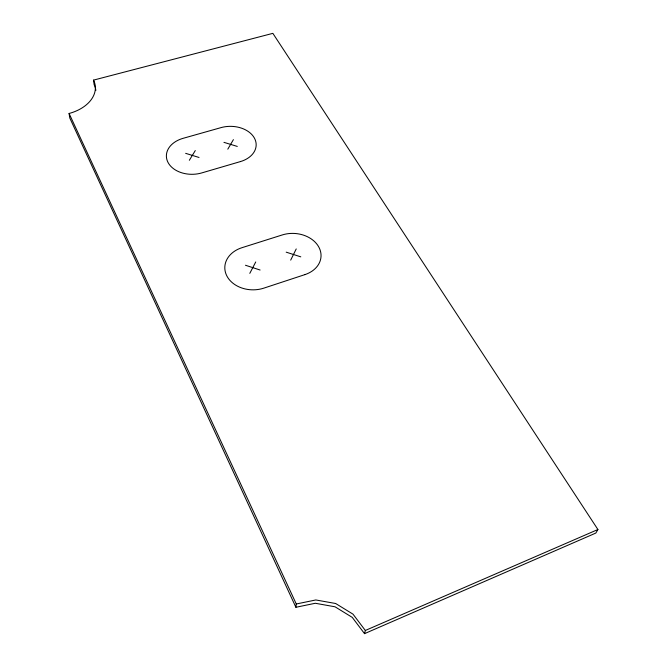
<?xml version="1.0" encoding="UTF-8"?>
<svg xmlns="http://www.w3.org/2000/svg" width="667" height="667" viewBox="0 0 667 667"><rect width="100%" height="100%" fill="white"/><g stroke="black" fill="none" stroke-linecap="round" stroke-linejoin="round"><path stroke-width="1" d="M295.898 607.278L296.273 603.985L69.085 113.473A37.686 25.279 -5.8 0 0 93.547 80.115L272.861 33.35L597.915 529.515L595.839 533.058L364.524 633.65L352.268 617.392L335.034 606.795L315.316 603.268L295.898 607.278L69.81 118.051L69.085 113.473M364.524 633.65L365.333 630.473L352.993 614.149L335.643 603.502L315.808 599.958L296.273 603.985M290.695 260.113L296.231 248.933M249.8 273.362L255.728 261.956M227.806 149.166L233.4 139.645M189.345 160.272L195.289 150.567M365.333 630.473L597.915 529.515M223.945 142.354L237.294 146.423M185.643 153.335L199.033 157.47M286.193 252.159L300.784 256.845M245.464 265.249L260.105 270.027M93.547 80.115L94.147 84.709A37.519 25.263 -5.8 0 1 95.856 90.429M304.952 274.604L263.824 288.144A27.939 21.869 1.3 0 1 227.022 276.271A27.939 21.869 1.3 0 1 242.021 247.674L282.308 234.934A27.614 21.402 3.8 0 1 318.618 246.698A27.614 21.402 3.8 0 1 304.952 274.604M240.428 161.581L201.759 172.92A25.913 18.643 -1.2 0 1 168.117 162.623A25.913 18.643 -1.2 0 1 183.125 138.319L221.035 127.614A25.596 18.301 0.6 0 1 254.26 137.827A25.596 18.301 0.6 0 1 240.428 161.581"/></g></svg>
